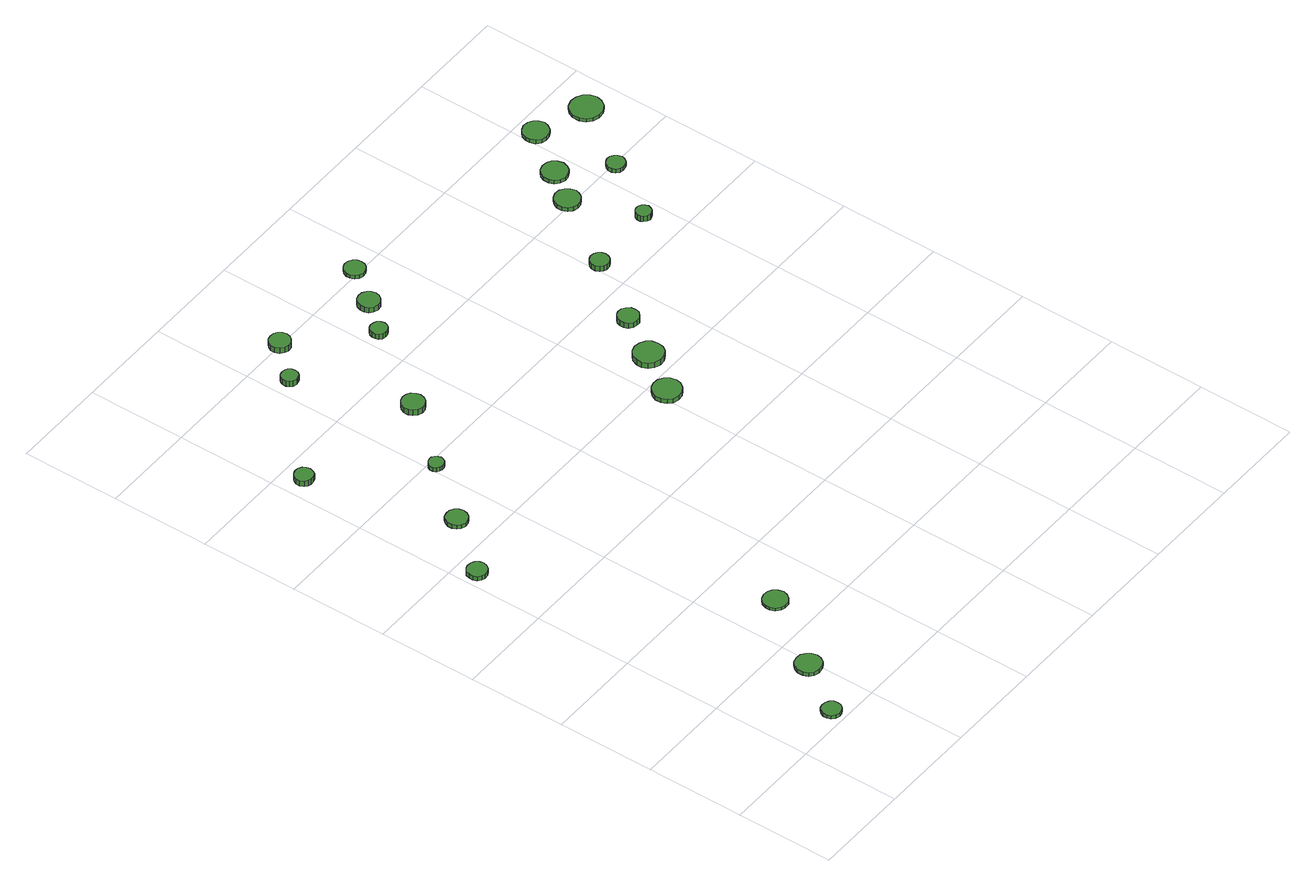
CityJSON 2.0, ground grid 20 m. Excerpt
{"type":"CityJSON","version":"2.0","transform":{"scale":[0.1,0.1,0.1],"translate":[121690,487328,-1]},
"CityObjects":{
"tree1":{"type":"SolitaryVegetationObject","attributes":{"function":"something"},"geometry":[{"type":"MultiSurface","lod":"1","boundaries":[[[0,1,2,3,4,5,6,7,8,9,10,11,12,13,14]],[[15,16,17,18,19,20,21,22,23,24,25,26,27,28,29]],[[0,29,28,1]],[[1,28,27,2]],[[2,27,26,3]],[[3,26,25,4]],[[4,25,24,5]],[[5,24,23,6]],[[6,23,22,7]],[[7,22,21,8]],[[8,21,20,9]],[[9,20,19,10]],[[10,19,18,11]],[[11,18,17,12]],[[12,17,16,13]],[[13,16,15,14]],[[14,15,29,0]]]}]},
"tree2":{"type":"SolitaryVegetationObject","attributes":{"function":"something"},"geometry":[{"type":"MultiSurface","lod":"1","boundaries":[[[30,31,32,33,34,35,36,37,38,39,40,41,42,43,44]],[[45,46,47,48,49,50,51,52,53,54,55,56,57,58,59]],[[30,59,58,31]],[[31,58,57,32]],[[32,57,56,33]],[[33,56,55,34]],[[34,55,54,35]],[[35,54,53,36]],[[36,53,52,37]],[[37,52,51,38]],[[38,51,50,39]],[[39,50,49,40]],[[40,49,48,41]],[[41,48,47,42]],[[42,47,46,43]],[[43,46,45,44]],[[44,45,59,30]]]}]},
"tree3":{"type":"SolitaryVegetationObject","attributes":{"function":"something"},"geometry":[{"type":"MultiSurface","lod":"1","boundaries":[[[60,61,62,63,64,65,66,67,68,69,70,71,72,73,74]],[[75,76,77,78,79,80,81,82,83,84,85,86,87,88,89]],[[60,89,88,61]],[[61,88,87,62]],[[62,87,86,63]],[[63,86,85,64]],[[64,85,84,65]],[[65,84,83,66]],[[66,83,82,67]],[[67,82,81,68]],[[68,81,80,69]],[[69,80,79,70]],[[70,79,78,71]],[[71,78,77,72]],[[72,77,76,73]],[[73,76,75,74]],[[74,75,89,60]]]}]},
"tree4":{"type":"SolitaryVegetationObject","attributes":{"function":"something"},"geometry":[{"type":"MultiSurface","lod":"1","boundaries":[[[90,91,92,93,94,95,96,97,98,99,100,101,102,103,104]],[[105,106,107,108,109,110,111,112,113,114,115,116,117,118,119]],[[90,119,118,91]],[[91,118,117,92]],[[92,117,116,93]],[[93,116,115,94]],[[94,115,114,95]],[[95,114,113,96]],[[96,113,112,97]],[[97,112,111,98]],[[98,111,110,99]],[[99,110,109,100]],[[100,109,108,101]],[[101,108,107,102]],[[102,107,106,103]],[[103,106,105,104]],[[104,105,119,90]]]}]},
"tree5":{"type":"SolitaryVegetationObject","attributes":{"function":"something"},"geometry":[{"type":"MultiSurface","lod":"1","boundaries":[[[120,121,122,123,124,125,126,127,128,129,130,131,132,133,134]],[[135,136,137,138,139,140,141,142,143,144,145,146,147,148,149]],[[120,149,148,121]],[[121,148,147,122]],[[122,147,146,123]],[[123,146,145,124]],[[124,145,144,125]],[[125,144,143,126]],[[126,143,142,127]],[[127,142,141,128]],[[128,141,140,129]],[[129,140,139,130]],[[130,139,138,131]],[[131,138,137,132]],[[132,137,136,133]],[[133,136,135,134]],[[134,135,149,120]]]}]},
"tree6":{"type":"SolitaryVegetationObject","attributes":{"function":"something"},"geometry":[{"type":"MultiSurface","lod":"1","boundaries":[[[150,151,152,153,154,155,156,157,158,159,160,161,162,163,164]],[[165,166,167,168,169,170,171,172,173,174,175,176,177,178,179]],[[150,179,178,151]],[[151,178,177,152]],[[152,177,176,153]],[[153,176,175,154]],[[154,175,174,155]],[[155,174,173,156]],[[156,173,172,157]],[[157,172,171,158]],[[158,171,170,159]],[[159,170,169,160]],[[160,169,168,161]],[[161,168,167,162]],[[162,167,166,163]],[[163,166,165,164]],[[164,165,179,150]]]}]},
"tree7":{"type":"SolitaryVegetationObject","attributes":{"function":"something"},"geometry":[{"type":"MultiSurface","lod":"1","boundaries":[[[180,181,182,183,184,185,186,187,188,189,190,191,192,193,194]],[[195,196,197,198,199,200,201,202,203,204,205,206,207,208,209]],[[180,209,208,181]],[[181,208,207,182]],[[182,207,206,183]],[[183,206,205,184]],[[184,205,204,185]],[[185,204,203,186]],[[186,203,202,187]],[[187,202,201,188]],[[188,201,200,189]],[[189,200,199,190]],[[190,199,198,191]],[[191,198,197,192]],[[192,197,196,193]],[[193,196,195,194]],[[194,195,209,180]]]}]},
"tree8":{"type":"SolitaryVegetationObject","attributes":{"function":"something"},"geometry":[{"type":"MultiSurface","lod":"1","boundaries":[[[210,211,212,213,214,215,216,217,218,219,220,221,222,223,224]],[[225,226,227,228,229,230,231,232,233,234,235,236,237,238,239]],[[210,239,238,211]],[[211,238,237,212]],[[212,237,236,213]],[[213,236,235,214]],[[214,235,234,215]],[[215,234,233,216]],[[216,233,232,217]],[[217,232,231,218]],[[218,231,230,219]],[[219,230,229,220]],[[220,229,228,221]],[[221,228,227,222]],[[222,227,226,223]],[[223,226,225,224]],[[224,225,239,210]]]}]},
"tree9":{"type":"SolitaryVegetationObject","attributes":{"function":"something"},"geometry":[{"type":"MultiSurface","lod":"1","boundaries":[[[240,241,242,243,244,245,246,247,248,249,250,251,252,253,254]],[[255,256,257,258,259,260,261,262,263,264,265,266,267,268,269]],[[240,269,268,241]],[[241,268,267,242]],[[242,267,266,243]],[[243,266,265,244]],[[244,265,264,245]],[[245,264,263,246]],[[246,263,262,247]],[[247,262,261,248]],[[248,261,260,249]],[[249,260,259,250]],[[250,259,258,251]],[[251,258,257,252]],[[252,257,256,253]],[[253,256,255,254]],[[254,255,269,240]]]}]},
"tree10":{"type":"SolitaryVegetationObject","attributes":{"function":"something"},"geometry":[{"type":"MultiSurface","lod":"1","boundaries":[[[270,271,272,273,274,275,276,277,278,279,280,281,282,283,284]],[[285,286,287,288,289,290,291,292,293,294,295,296,297,298,299]],[[270,299,298,271]],[[271,298,297,272]],[[272,297,296,273]],[[273,296,295,274]],[[274,295,294,275]],[[275,294,293,276]],[[276,293,292,277]],[[277,292,291,278]],[[278,291,290,279]],[[279,290,289,280]],[[280,289,288,281]],[[281,288,287,282]],[[282,287,286,283]],[[283,286,285,284]],[[284,285,299,270]]]}]},
"tree11":{"type":"SolitaryVegetationObject","attributes":{"function":"something"},"geometry":[{"type":"MultiSurface","lod":"1","boundaries":[[[300,301,302,303,304,305,306,307,308,309,310,311,312,313,314]],[[315,316,317,318,319,320,321,322,323,324,325,326,327,328,329]],[[300,329,328,301]],[[301,328,327,302]],[[302,327,326,303]],[[303,326,325,304]],[[304,325,324,305]],[[305,324,323,306]],[[306,323,322,307]],[[307,322,321,308]],[[308,321,320,309]],[[309,320,319,310]],[[310,319,318,311]],[[311,318,317,312]],[[312,317,316,313]],[[313,316,315,314]],[[314,315,329,300]]]}]},
"tree12":{"type":"SolitaryVegetationObject","attributes":{"function":"something"},"geometry":[{"type":"MultiSurface","lod":"1","boundaries":[[[330,331,332,333,334,335,336,337,338,339,340,341,342,343,344]],[[345,346,347,348,349,350,351,352,353,354,355,356,357,358,359]],[[330,359,358,331]],[[331,358,357,332]],[[332,357,356,333]],[[333,356,355,334]],[[334,355,354,335]],[[335,354,353,336]],[[336,353,352,337]],[[337,352,351,338]],[[338,351,350,339]],[[339,350,349,340]],[[340,349,348,341]],[[341,348,347,342]],[[342,347,346,343]],[[343,346,345,344]],[[344,345,359,330]]]}]},
"tree13":{"type":"SolitaryVegetationObject","attributes":{"function":"something"},"geometry":[{"type":"MultiSurface","lod":"1","boundaries":[[[360,361,362,363,364,365,366,367,368,369,370,371,372,373,374]],[[375,376,377,378,379,380,381,382,383,384,385,386,387,388,389]],[[360,389,388,361]],[[361,388,387,362]],[[362,387,386,363]],[[363,386,385,364]],[[364,385,384,365]],[[365,384,383,366]],[[366,383,382,367]],[[367,382,381,368]],[[368,381,380,369]],[[369,380,379,370]],[[370,379,378,371]],[[371,378,377,372]],[[372,377,376,373]],[[373,376,375,374]],[[374,375,389,360]]]}]},
"tree14":{"type":"SolitaryVegetationObject","attributes":{"function":"something"},"geometry":[{"type":"MultiSurface","lod":"1","boundaries":[[[390,391,392,393,394,395,396,397,398,399,400,401,402,403,404]],[[405,406,407,408,409,410,411,412,413,414,415,416,417,418,419]],[[390,419,418,391]],[[391,418,417,392]],[[392,417,416,393]],[[393,416,415,394]],[[394,415,414,395]],[[395,414,413,396]],[[396,413,412,397]],[[397,412,411,398]],[[398,411,410,399]],[[399,410,409,400]],[[400,409,408,401]],[[401,408,407,402]],[[402,407,406,403]],[[403,406,405,404]],[[404,405,419,390]]]}]},
"tree15":{"type":"SolitaryVegetationObject","attributes":{"function":"something"},"geometry":[{"type":"MultiSurface","lod":"1","boundaries":[[[420,421,422,423,424,425,426,427,428,429,430,431,432,433,434]],[[435,436,437,438,439,440,441,442,443,444,445,446,447,448,449]],[[420,449,448,421]],[[421,448,447,422]],[[422,447,446,423]],[[423,446,445,424]],[[424,445,444,425]],[[425,444,443,426]],[[426,443,442,427]],[[427,442,441,428]],[[428,441,440,429]],[[429,440,439,430]],[[430,439,438,431]],[[431,438,437,432]],[[432,437,436,433]],[[433,436,435,434]],[[434,435,449,420]]]}]},
"tree16":{"type":"SolitaryVegetationObject","attributes":{"function":"something"},"geometry":[{"type":"MultiSurface","lod":"1","boundaries":[[[450,451,452,453,454,455,456,457,458,459,460,461,462,463,464]],[[465,466,467,468,469,470,471,472,473,474,475,476,477,478,479]],[[450,479,478,451]],[[451,478,477,452]],[[452,477,476,453]],[[453,476,475,454]],[[454,475,474,455]],[[455,474,473,456]],[[456,473,472,457]],[[457,472,471,458]],[[458,471,470,459]],[[459,470,469,460]],[[460,469,468,461]],[[461,468,467,462]],[[462,467,466,463]],[[463,466,465,464]],[[464,465,479,450]]]}]},
"tree17":{"type":"SolitaryVegetationObject","attributes":{"function":"something"},"geometry":[{"type":"MultiSurface","lod":"1","boundaries":[[[480,481,482,483,484,485,486,487,488,489,490,491,492,493,494]],[[495,496,497,498,499,500,501,502,503,504,505,506,507,508,509]],[[480,509,508,481]],[[481,508,507,482]],[[482,507,506,483]],[[483,506,505,484]],[[484,505,504,485]],[[485,504,503,486]],[[486,503,502,487]],[[487,502,501,488]],[[488,501,500,489]],[[489,500,499,490]],[[490,499,498,491]],[[491,498,497,492]],[[492,497,496,493]],[[493,496,495,494]],[[494,495,509,480]]]}]},
"tree18":{"type":"SolitaryVegetationObject","attributes":{"function":"something"},"geometry":[{"type":"MultiSurface","lod":"1","boundaries":[[[510,511,512,513,514,515,516,517,518,519,520,521,522,523,524]],[[525,526,527,528,529,530,531,532,533,534,535,536,537,538,539]],[[510,539,538,511]],[[511,538,537,512]],[[512,537,536,513]],[[513,536,535,514]],[[514,535,534,515]],[[515,534,533,516]],[[516,533,532,517]],[[517,532,531,518]],[[518,531,530,519]],[[519,530,529,520]],[[520,529,528,521]],[[521,528,527,522]],[[522,527,526,523]],[[523,526,525,524]],[[524,525,539,510]]]}]},
"tree19":{"type":"SolitaryVegetationObject","attributes":{"function":"something"},"geometry":[{"type":"MultiSurface","lod":"1","boundaries":[[[540,541,542,543,544,545,546,547,548,549,550,551,552,553,554]],[[555,556,557,558,559,560,561,562,563,564,565,566,567,568,569]],[[540,569,568,541]],[[541,568,567,542]],[[542,567,566,543]],[[543,566,565,544]],[[544,565,564,545]],[[545,564,563,546]],[[546,563,562,547]],[[547,562,561,548]],[[548,561,560,549]],[[549,560,559,550]],[[550,559,558,551]],[[551,558,557,552]],[[552,557,556,553]],[[553,556,555,554]],[[554,555,569,540]]]}]},
"tree20":{"type":"SolitaryVegetationObject","attributes":{"function":"something"},"geometry":[{"type":"MultiSurface","lod":"1","boundaries":[[[570,571,572,573,574,575,576,577,578,579,580,581,582,583,584]],[[585,586,587,588,589,590,591,592,593,594,595,596,597,598,599]],[[570,599,598,571]],[[571,598,597,572]],[[572,597,596,573]],[[573,596,595,574]],[[574,595,594,575]],[[575,594,593,576]],[[576,593,592,577]],[[577,592,591,578]],[[578,591,590,579]],[[579,590,589,580]],[[580,589,588,581]],[[581,588,587,582]],[[582,587,586,583]],[[583,586,585,584]],[[584,585,599,570]]]}]},
"tree21":{"type":"SolitaryVegetationObject","attributes":{"function":"something"},"geometry":[{"type":"MultiSurface","lod":"1","boundaries":[[[600,601,602,603,604,605,606,607,608,609,610,611,612,613,614]],[[615,616,617,618,619,620,621,622,623,624,625,626,627,628,629]],[[600,629,628,601]],[[601,628,627,602]],[[602,627,626,603]],[[603,626,625,604]],[[604,625,624,605]],[[605,624,623,606]],[[606,623,622,607]],[[607,622,621,608]],[[608,621,620,609]],[[609,620,619,610]],[[610,619,618,611]],[[611,618,617,612]],[[612,617,616,613]],[[613,616,615,614]],[[614,615,629,600]]]}]},
"tree22":{"type":"SolitaryVegetationObject","attributes":{"function":"something"},"geometry":[{"type":"MultiSurface","lod":"1","boundaries":[[[630,631,632,633,634,635,636,637,638,639,640,641,642,643,644]],[[645,646,647,648,649,650,651,652,653,654,655,656,657,658,659]],[[630,659,658,631]],[[631,658,657,632]],[[632,657,656,633]],[[633,656,655,634]],[[634,655,654,635]],[[635,654,653,636]],[[636,653,652,637]],[[637,652,651,638]],[[638,651,650,639]],[[639,650,649,640]],[[640,649,648,641]],[[641,648,647,642]],[[642,647,646,643]],[[643,646,645,644]],[[644,645,659,630]]]}]},
"tree23":{"type":"SolitaryVegetationObject","attributes":{"function":"something"},"geometry":[{"type":"MultiSurface","lod":"1","boundaries":[[[660,661,662,663,664,665,666,667,668,669,670,671,672,673,674]],[[675,676,677,678,679,680,681,682,683,684,685,686,687,688,689]],[[660,689,688,661]],[[661,688,687,662]],[[662,687,686,663]],[[663,686,685,664]],[[664,685,684,665]],[[665,684,683,666]],[[666,683,682,667]],[[667,682,681,668]],[[668,681,680,669]],[[669,680,679,670]],[[670,679,678,671]],[[671,678,677,672]],[[672,677,676,673]],[[673,676,675,674]],[[674,675,689,660]]]}]}
},
"vertices":[
[137,29,14],[136,37,14],[131,43,14],[124,47,14],[116,48,14],[108,46,14],[102,40,14],[99,33,14],[99,25,14],[102,17,14],[108,12,14],[116,9,14],[124,10,14],[131,14,14],[136,21,14],[136,21,6],[131,14,6],[124,10,6],[116,9,6],[108,12,6],[102,17,6],[99,25,6],[99,33,6],[102,40,6],[108,46,6],[116,48,6],[124,47,6],[131,43,6],[136,37,6],[137,29,6],
[216,133,14],[213,144,14],[207,152,14],[198,158,14],[187,159,14],[176,156,14],[168,148,14],[164,138,14],[164,127,14],[168,117,14],[176,110,14],[187,107,14],[198,108,14],[207,113,14],[213,122,14],[213,122,6],[207,113,6],[198,108,6],[187,107,6],[176,110,6],[168,117,6],[164,127,6],[164,138,6],[168,148,6],[176,156,6],[187,159,6],[198,158,6],[207,152,6],[213,144,6],[216,133,6],
[50,758,18],[48,766,18],[43,773,18],[36,777,18],[27,778,18],[20,776,18],[13,770,18],[10,762,18],[10,754,18],[13,746,18],[20,741,18],[27,738,18],[36,739,18],[43,743,18],[48,750,18],[48,750,8],[43,743,8],[36,739,8],[27,738,8],[20,741,8],[13,746,8],[10,754,8],[10,762,8],[13,770,8],[20,776,8],[27,778,8],[36,777,8],[43,773,8],[48,766,8],[50,758,8],
[315,281,13],[312,291,13],[306,300,13],[298,305,13],[287,306,13],[278,303,13],[270,296,13],[266,286,13],[266,276,13],[270,267,13],[278,260,13],[287,257,13],[298,258,13],[306,263,13],[312,271,13],[312,271,7],[306,263,7],[298,258,7],[287,257,7],[278,260,7],[270,267,7],[266,276,7],[266,286,7],[270,296,7],[278,303,7],[287,306,7],[298,305,7],[306,300,7],[312,291,7],[315,281,7],
[140,870,17],[138,879,17],[133,886,17],[125,891,17],[116,891,17],[107,889,17],[101,883,17],[97,874,17],[97,865,17],[101,857,17],[107,851,17],[116,848,17],[125,849,17],[133,854,17],[138,861,17],[138,861,8],[133,854,8],[125,849,8],[116,848,8],[107,851,8],[101,857,8],[97,865,8],[97,874,8],[101,883,8],[107,889,8],[116,891,8],[125,891,8],[133,886,8],[138,879,8],[140,870,8],
[60,1155,22],[58,1163,22],[54,1169,22],[47,1173,22],[39,1174,22],[32,1171,22],[26,1166,22],[23,1159,22],[23,1151,22],[26,1144,22],[32,1139,22],[39,1137,22],[47,1138,22],[54,1141,22],[58,1148,22],[58,1148,9],[54,1141,9],[47,1138,9],[39,1137,9],[32,1139,9],[26,1144,9],[23,1151,9],[23,1159,9],[26,1166,9],[32,1171,9],[39,1174,9],[47,1173,9],[54,1169,9],[58,1163,9],[60,1155,9],
[228,985,18],[226,991,18],[223,996,18],[217,1000,18],[211,1000,18],[205,998,18],[200,994,18],[197,988,18],[197,982,18],[200,976,18],[205,972,18],[211,970,18],[217,970,18],[223,974,18],[226,979,18],[226,979,8],[223,974,8],[217,970,8],[211,970,8],[205,972,8],[200,976,8],[197,982,8],[197,988,8],[200,994,8],[205,998,8],[211,1000,8],[217,1000,8],[223,996,8],[226,991,8],[228,985,8],
[246,1327,29],[245,1333,29],[241,1339,29],[235,1342,29],[228,1343,29],[221,1341,29],[216,1336,29],[213,1330,29],[213,1323,29],[216,1317,29],[221,1312,29],[228,1310,29],[235,1311,29],[241,1314,29],[245,1320,29],[245,1320,16],[241,1314,16],[235,1311,16],[228,1310,16],[221,1312,16],[216,1317,16],[213,1323,16],[213,1330,16],[216,1336,16],[221,1341,16],[228,1343,16],[235,1342,16],[241,1339,16],[245,1333,16],[246,1327,16],
[333,1109,24],[331,1118,24],[326,1126,24],[317,1131,24],[308,1132,24],[299,1129,24],[292,1122,24],[288,1114,24],[288,1104,24],[292,1096,24],[299,1089,24],[308,1086,24],[317,1087,24],[326,1092,24],[331,1100,24],[331,1100,11],[326,1092,11],[317,1087,11],[308,1086,11],[299,1089,11],[292,1096,11],[288,1104,11],[288,1114,11],[292,1122,11],[299,1129,11],[308,1132,11],[317,1131,11],[326,1126,11],[331,1118,11],[333,1109,11],
[317,1397,26],[315,1406,26],[310,1413,26],[303,1417,26],[294,1418,26],[286,1416,26],[279,1410,26],[275,1402,26],[275,1393,26],[279,1385,26],[286,1379,26],[294,1376,26],[303,1377,26],[310,1382,26],[315,1389,26],[315,1389,13],[310,1382,13],[303,1377,13],[294,1376,13],[286,1379,13],[279,1385,13],[275,1393,13],[275,1402,13],[279,1410,13],[286,1416,13],[294,1418,13],[303,1417,13],[310,1413,13],[315,1406,13],[317,1397,13],
[447,1274,24],[445,1281,24],[441,1287,24],[435,1290,24],[428,1291,24],[421,1289,24],[415,1284,24],[413,1278,24],[413,1270,24],[415,1264,24],[421,1259,24],[428,1257,24],[435,1258,24],[441,1261,24],[445,1267,24],[445,1267,12],[441,1261,12],[435,1258,12],[428,1257,12],[421,1259,12],[415,1264,12],[413,1270,12],[413,1278,12],[415,1284,12],[421,1289,12],[428,1291,12],[435,1290,12],[441,1287,12],[445,1281,12],[447,1274,12],
[645,765,17],[642,777,17],[635,787,17],[625,793,17],[613,794,17],[601,790,17],[593,782,17],[588,771,17],[588,759,17],[593,748,17],[601,740,17],[613,737,17],[625,738,17],[635,744,17],[642,754,17],[642,754,7],[635,744,7],[625,738,7],[613,737,7],[601,740,7],[593,748,7],[588,759,7],[588,771,7],[593,782,7],[601,790,7],[613,794,7],[625,793,7],[635,787,7],[642,777,7],[645,765,7],
[505,1336,19],[503,1345,19],[498,1352,19],[490,1357,19],[481,1358,19],[472,1355,19],[465,1349,19],[462,1340,19],[462,1331,19],[465,1323,19],[472,1317,19],[481,1314,19],[490,1315,19],[498,1320,19],[503,1327,19],[503,1327,7],[498,1320,7],[490,1315,7],[481,1314,7],[472,1317,7],[465,1323,7],[462,1331,7],[462,1340,7],[465,1349,7],[472,1355,7],[481,1358,7],[490,1357,7],[498,1352,7],[503,1345,7],[505,1336,7],
[700,847,20],[698,859,20],[691,869,20],[680,875,20],[668,877,20],[656,873,20],[647,865,20],[642,853,20],[642,841,20],[647,830,20],[656,822,20],[668,818,20],[680,819,20],[691,825,20],[698,835,20],[698,835,7],[691,825,7],[680,819,7],[668,818,7],[656,822,7],[647,830,7],[642,841,7],[642,853,7],[647,865,7],[656,873,7],[668,877,7],[680,875,7],[691,869,7],[698,859,7],[700,847,7],
[559,1409,15],[558,1417,15],[553,1424,15],[545,1429,15],[536,1430,15],[528,1427,15],[522,1421,15],[518,1413,15],[518,1405,15],[522,1397,15],[528,1391,15],[536,1388,15],[545,1389,15],[553,1394,15],[558,1401,15],[558,1401,7],[553,1394,7],[545,1389,7],[536,1388,7],[528,1391,7],[522,1397,7],[518,1405,7],[518,1413,7],[522,1421,7],[528,1427,7],[536,1430,7],[545,1429,7],[553,1424,7],[558,1417,7],[559,1409,7],
[744,932,24],[743,940,24],[737,947,24],[730,952,24],[721,953,24],[713,950,24],[706,944,24],[703,936,24],[703,927,24],[706,919,24],[713,913,24],[721,911,24],[730,911,24],[737,916,24],[743,923,24],[743,923,12],[737,916,12],[730,911,12],[721,911,12],[713,913,12],[706,919,12],[703,927,12],[703,936,12],[706,944,12],[713,950,12],[721,953,12],[730,952,12],[737,947,12],[743,940,12],[744,932,12],
[829,1060,25],[827,1068,25],[823,1074,25],[816,1078,25],[808,1079,25],[801,1076,25],[795,1071,25],[792,1064,25],[792,1056,25],[795,1049,25],[801,1044,25],[808,1041,25],[816,1042,25],[823,1046,25],[827,1052,25],[827,1052,13],[823,1046,13],[816,1042,13],[808,1041,13],[801,1044,13],[795,1049,13],[792,1056,13],[792,1064,13],[795,1071,13],[801,1076,13],[808,1079,13],[816,1078,13],[823,1074,13],[827,1068,13],[829,1060,13],
[939,1208,16],[936,1219,16],[930,1227,16],[921,1233,16],[910,1234,16],[900,1230,16],[893,1223,16],[888,1214,16],[888,1203,16],[893,1193,16],[900,1186,16],[910,1183,16],[921,1184,16],[930,1190,16],[936,1198,16],[936,1198,7],[930,1190,7],[921,1184,7],[910,1183,7],[900,1186,7],[893,1193,7],[888,1203,7],[888,1214,7],[893,1223,7],[900,1230,7],[910,1234,7],[921,1233,7],[930,1227,7],[936,1219,7],[939,1208,7],
[979,1075,22],[977,1081,22],[974,1086,22],[968,1089,22],[962,1090,22],[956,1088,22],[951,1084,22],[948,1078,22],[948,1071,22],[951,1066,22],[956,1061,22],[962,1059,22],[968,1060,22],[974,1063,22],[977,1068,22],[977,1068,9],[974,1063,9],[968,1060,9],[962,1059,9],[956,1061,9],[951,1066,9],[948,1071,9],[948,1078,9],[951,1084,9],[956,1088,9],[962,1090,9],[968,1089,9],[974,1086,9],[977,1081,9],[979,1075,9],
[985,1270,15],[982,1281,15],[976,1290,15],[967,1295,15],[956,1296,15],[945,1293,15],[937,1286,15],[933,1276,15],[933,1265,15],[937,1255,15],[945,1248,15],[956,1244,15],[967,1246,15],[976,1251,15],[982,1260,15],[982,1260,7],[976,1251,7],[967,1246,7],[956,1244,7],[945,1248,7],[937,1255,7],[933,1265,7],[933,1276,7],[937,1286,7],[945,1293,7],[956,1296,7],[967,1295,7],[976,1290,7],[982,1281,7],[985,1270,7],
[1060,1194,16],[1058,1202,16],[1053,1208,16],[1047,1212,16],[1039,1213,16],[1032,1210,16],[1026,1205,16],[1023,1198,16],[1023,1190,16],[1026,1183,16],[1032,1178,16],[1039,1176,16],[1047,1177,16],[1053,1180,16],[1058,1187,16],[1058,1187,7],[1053,1180,7],[1047,1177,7],[1039,1176,7],[1032,1178,7],[1026,1183,7],[1023,1190,7],[1023,1198,7],[1026,1205,7],[1032,1210,7],[1039,1213,7],[1047,1212,7],[1053,1208,7],[1058,1202,7],[1060,1194,7],
[1049,1360,16],[1046,1371,16],[1040,1379,16],[1031,1384,16],[1020,1386,16],[1010,1382,16],[1002,1375,16],[998,1365,16],[998,1355,16],[1002,1345,16],[1010,1338,16],[1020,1335,16],[1031,1336,16],[1040,1341,16],[1046,1350,16],[1046,1350,7],[1040,1341,7],[1031,1336,7],[1020,1335,7],[1010,1338,7],[1002,1345,7],[998,1355,7],[998,1365,7],[1002,1375,7],[1010,1382,7],[1020,1386,7],[1031,1384,7],[1040,1379,7],[1046,1371,7],[1049,1360,7],
[1161,1325,14],[1158,1338,14],[1150,1349,14],[1138,1355,14],[1125,1357,14],[1112,1353,14],[1102,1344,14],[1097,1332,14],[1097,1318,14],[1102,1306,14],[1112,1297,14],[1125,1293,14],[1138,1294,14],[1150,1301,14],[1158,1312,14],[1158,1312,7],[1150,1301,7],[1138,1294,7],[1125,1293,7],[1112,1297,7],[1102,1306,7],[1097,1318,7],[1097,1332,7],[1102,1344,7],[1112,1353,7],[1125,1357,7],[1138,1355,7],[1150,1349,7],[1158,1338,7],[1161,1325,7]
]}
